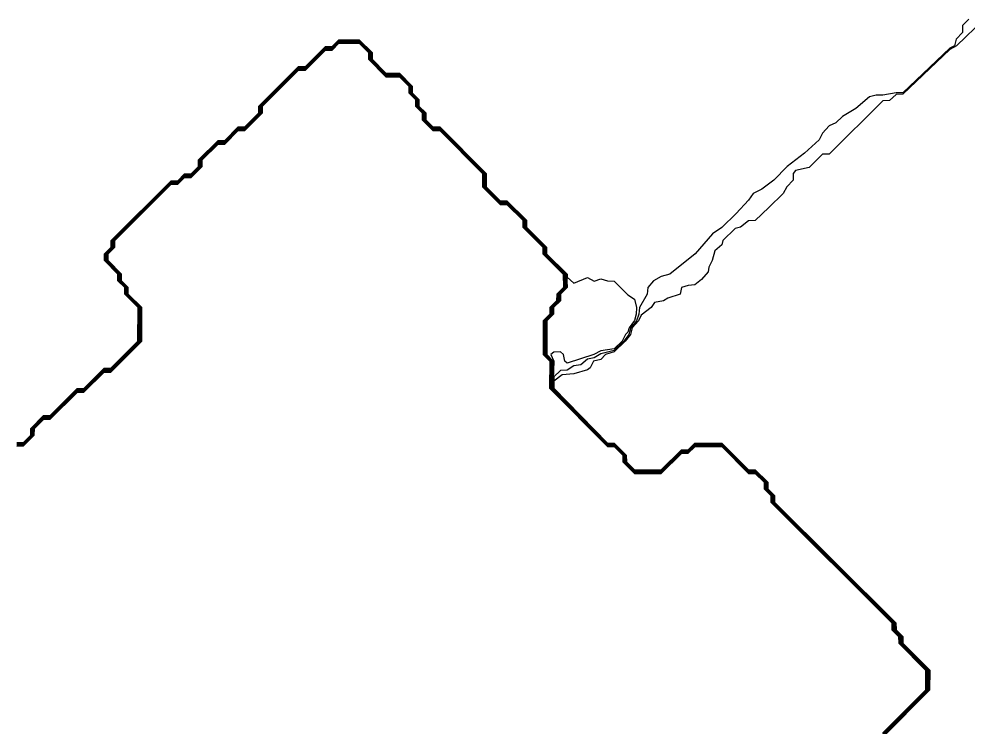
# Model space of a CAD drawing. Header units: metres. Extents: x 1651473 to 1651602, y 8211833 to 8211967.
# Drawn here: x 1651550.02 to 1651560.43, y 8211868.51 to 8211876.27 of the extents above; entities that cross this region are included whole.
import ezdxf

# ---------------------------------------------------------------- set-up
doc = ezdxf.new("R2010")
doc.units = ezdxf.units.M
doc.header["$MEASUREMENT"] = 0
doc.layers.add('Contour_Line_Minor', color=7, linetype='Continuous')

msp = doc.modelspace()

# ---------------------------------------------------------------- linework, layer by layer
at = {"layer": 'Contour_Line_Minor', "color": 36, "true_color": 0x804000}
for points in [[(1651560.435, 8211876.27, 150.5), (1651560.367, 8211876.197, 150.5), (1651560.364, 8211876.123, 150.5), (1651560.295, 8211876.049, 150.5), (1651560.278, 8211875.976, 150.5), (1651560.228, 8211875.949, 150.5), (1651559.713, 8211875.46, 150.5), (1651559.639, 8211875.459, 150.5), (1651559.492, 8211875.434, 150.5), (1651559.419, 8211875.435, 150.5), (1651559.345, 8211875.418, 150.5), (1651559.198, 8211875.288, 150.5), (1651559.051, 8211875.2, 150.5), (1651558.977, 8211875.132, 150.5), (1651558.903, 8211875.098, 150.5), (1651558.83, 8211875.018, 150.5), (1651558.795, 8211874.945, 150.5), (1651558.634, 8211874.798, 150.5), (1651558.442, 8211874.651, 150.5), (1651558.299, 8211874.504, 150.5), (1651558.167, 8211874.404, 150.5), (1651558.072, 8211874.356, 150.5), (1651558.02, 8211874.284, 150.5), (1651557.884, 8211874.136, 150.5), (1651557.726, 8211873.982, 150.5), (1651557.626, 8211873.915, 150.5), (1651557.435, 8211873.694, 150.5), (1651557.156, 8211873.473, 150.5), (1651557.063, 8211873.445, 150.5), (1651556.977, 8211873.4, 150.5), (1651556.916, 8211873.326, 150.5), (1651556.907, 8211873.252, 150.5), (1651556.825, 8211873.105, 150.5), (1651556.818, 8211873.032, 150.5), (1651556.79, 8211872.958, 150.5), (1651556.729, 8211872.884, 150.5), (1651556.706, 8211872.811, 150.5), (1651556.652, 8211872.737, 150.5), (1651556.548, 8211872.636, 150.5), (1651556.401, 8211872.599, 150.5), (1651556.327, 8211872.554, 150.5), (1651556.253, 8211872.539, 150.5), (1651556.18, 8211872.479, 150.5), (1651556.106, 8211872.465, 150.5), (1651556.033, 8211872.417, 150.5), (1651555.959, 8211872.414, 150.5), (1651555.885, 8211872.345, 150.5), (1651555.88, 8211872.222, 150.5), (1651556.474, 8211871.615, 150.5), (1651556.548, 8211871.614, 150.5), (1651556.677, 8211871.486, 150.5), (1651556.677, 8211871.412, 150.5), (1651556.769, 8211871.32, 150.5), (1651557.063, 8211871.321, 150.5), (1651557.284, 8211871.541, 150.5), (1651557.358, 8211871.541, 150.5), (1651557.431, 8211871.614, 150.5), (1651557.726, 8211871.615, 150.5), (1651558.02, 8211871.323, 150.5), (1651558.094, 8211871.323, 150.5), (1651558.226, 8211871.191, 150.5), (1651558.226, 8211871.118, 150.5), (1651558.3, 8211871.044, 150.5), (1651558.3, 8211870.97, 150.5), (1651559.632, 8211869.646, 150.5), (1651559.632, 8211869.572, 150.5), (1651559.706, 8211869.498, 150.5), (1651559.708, 8211869.425, 150.5), (1651560.002, 8211869.13, 150.5), (1651560.001, 8211868.909, 150.5), (1651559.492, 8211868.4, 150.5)], [(1651560.605, 8211876.27, 150), (1651560.3, 8211875.976, 150), (1651560.228, 8211875.937, 150), (1651559.713, 8211875.444, 150), (1651559.639, 8211875.442, 150), (1651559.566, 8211875.377, 150), (1651559.492, 8211875.371, 150), (1651558.903, 8211874.789, 150), (1651558.83, 8211874.787, 150), (1651558.683, 8211874.641, 150), (1651558.535, 8211874.607, 150), (1651558.51, 8211874.577, 150), (1651558.509, 8211874.504, 150), (1651558.441, 8211874.43, 150), (1651558.398, 8211874.356, 150), (1651558.241, 8211874.201, 150), (1651558.094, 8211874.061, 150), (1651558.02, 8211874.058, 150), (1651557.932, 8211873.988, 150), (1651557.873, 8211873.973, 150), (1651557.737, 8211873.841, 150), (1651557.726, 8211873.795, 150), (1651557.652, 8211873.727, 150), (1651557.622, 8211873.62, 150), (1651557.586, 8211873.547, 150), (1651557.578, 8211873.498, 150), (1651557.505, 8211873.414, 150), (1651557.431, 8211873.355, 150), (1651557.358, 8211873.349, 150), (1651557.286, 8211873.326, 150), (1651557.269, 8211873.252, 150), (1651557.137, 8211873.207, 150), (1651557.089, 8211873.179, 150), (1651556.99, 8211873.16, 150), (1651556.954, 8211873.105, 150), (1651556.842, 8211873.022, 150), (1651556.812, 8211872.958, 150), (1651556.746, 8211872.884, 150), (1651556.727, 8211872.811, 150), (1651556.668, 8211872.737, 150), (1651556.548, 8211872.621, 150), (1651556.453, 8211872.59, 150), (1651556.401, 8211872.534, 150), (1651556.319, 8211872.516, 150), (1651556.282, 8211872.443, 150), (1651556.253, 8211872.423, 150), (1651556.106, 8211872.38, 150), (1651555.976, 8211872.369, 150), (1651555.885, 8211872.297, 150), (1651555.885, 8211872.222, 150), (1651556.474, 8211871.618, 150), (1651556.548, 8211871.618, 150), (1651556.68, 8211871.486, 150), (1651556.681, 8211871.412, 150), (1651556.769, 8211871.324, 150), (1651557.063, 8211871.324, 150), (1651557.284, 8211871.544, 150), (1651557.358, 8211871.545, 150), (1651557.431, 8211871.618, 150), (1651557.726, 8211871.619, 150), (1651558.02, 8211871.326, 150), (1651558.094, 8211871.326, 150), (1651558.23, 8211871.191, 150), (1651558.23, 8211871.118, 150), (1651558.304, 8211871.044, 150), (1651558.304, 8211870.97, 150), (1651559.636, 8211869.646, 150), (1651559.637, 8211869.572, 150), (1651559.711, 8211869.498, 150), (1651559.712, 8211869.425, 150), (1651560.006, 8211869.13, 150), (1651560.005, 8211868.909, 150), (1651559.492, 8211868.395, 150)], [(1651549.997, 8211871.627, 151), (1651550.07, 8211871.627, 151), (1651550.15, 8211871.707, 151), (1651550.151, 8211871.78, 151), (1651550.291, 8211871.921, 151), (1651550.365, 8211871.922, 151), (1651550.659, 8211872.217, 151), (1651550.733, 8211872.218, 151), (1651550.954, 8211872.439, 151), (1651551.027, 8211872.439, 151), (1651551.325, 8211872.737, 151), (1651551.327, 8211873.105, 151), (1651551.181, 8211873.252, 151), (1651551.181, 8211873.326, 151), (1651551.107, 8211873.4, 151), (1651551.107, 8211873.473, 151), (1651550.96, 8211873.62, 151), (1651550.96, 8211873.694, 151), (1651551.034, 8211873.768, 151), (1651551.034, 8211873.841, 151), (1651551.69, 8211874.497, 151), (1651551.763, 8211874.497, 151), (1651551.837, 8211874.571, 151), (1651551.911, 8211874.571, 151), (1651551.991, 8211874.651, 151), (1651551.991, 8211874.725, 151), (1651552.205, 8211874.939, 151), (1651552.279, 8211874.939, 151), (1651552.426, 8211875.086, 151), (1651552.499, 8211875.086, 151), (1651552.653, 8211875.24, 151), (1651552.653, 8211875.313, 151), (1651553.088, 8211875.749, 151), (1651553.162, 8211875.749, 151), (1651553.383, 8211875.97, 151), (1651553.456, 8211875.969, 151), (1651553.53, 8211876.043, 151), (1651553.751, 8211876.043, 151), (1651553.892, 8211875.902, 151), (1651553.892, 8211875.829, 151), (1651554.045, 8211875.675, 151), (1651554.192, 8211875.675, 151), (1651554.333, 8211875.534, 151), (1651554.333, 8211875.461, 151), (1651554.407, 8211875.387, 151), (1651554.407, 8211875.313, 151), (1651554.481, 8211875.24, 151), (1651554.481, 8211875.166, 151), (1651554.56, 8211875.087, 151), (1651554.634, 8211875.086, 151), (1651555.142, 8211874.577, 151), (1651555.142, 8211874.43, 151), (1651555.297, 8211874.276, 151), (1651555.37, 8211874.276, 151), (1651555.584, 8211874.062, 151), (1651555.584, 8211873.988, 151), (1651555.804, 8211873.768, 151), (1651555.805, 8211873.694, 151), (1651556.03, 8211873.473, 151), (1651556.033, 8211873.437, 151), (1651556.106, 8211873.373, 151), (1651556.253, 8211873.436, 151), (1651556.327, 8211873.395, 151), (1651556.401, 8211873.421, 151), (1651556.474, 8211873.399, 151), (1651556.548, 8211873.394, 151), (1651556.695, 8211873.246, 151), (1651556.769, 8211873.198, 151), (1651556.791, 8211873.105, 151), (1651556.788, 8211873.032, 151), (1651556.769, 8211872.963, 151), (1651556.712, 8211872.884, 151), (1651556.695, 8211872.835, 151), (1651556.671, 8211872.811, 151), (1651556.636, 8211872.737, 151), (1651556.548, 8211872.651, 151), (1651556.401, 8211872.631, 151), (1651556.323, 8211872.59, 151), (1651556.033, 8211872.494, 151), (1651556.006, 8211872.516, 151), (1651555.992, 8211872.59, 151), (1651555.959, 8211872.618, 151), (1651555.885, 8211872.617, 151), (1651555.852, 8211872.59, 151), (1651555.885, 8211872.516, 151), (1651555.876, 8211872.222, 151), (1651556.474, 8211871.611, 151), (1651556.548, 8211871.61, 151), (1651556.673, 8211871.486, 151), (1651556.673, 8211871.412, 151), (1651556.769, 8211871.316, 151), (1651557.063, 8211871.317, 151), (1651557.284, 8211871.537, 151), (1651557.358, 8211871.537, 151), (1651557.431, 8211871.61, 151), (1651557.726, 8211871.611, 151), (1651558.02, 8211871.319, 151), (1651558.094, 8211871.319, 151), (1651558.222, 8211871.191, 151), (1651558.222, 8211871.118, 151), (1651558.296, 8211871.044, 151), (1651558.296, 8211870.97, 151), (1651559.627, 8211869.646, 151), (1651559.628, 8211869.572, 151), (1651559.702, 8211869.498, 151), (1651559.703, 8211869.425, 151), (1651559.997, 8211869.13, 151), (1651559.996, 8211868.909, 151), (1651559.492, 8211868.405, 151)], [(1651549.997, 8211871.621, 151.5), (1651550.07, 8211871.622, 151.5), (1651550.155, 8211871.707, 151.5), (1651550.156, 8211871.78, 151.5), (1651550.291, 8211871.916, 151.5), (1651550.365, 8211871.917, 151.5), (1651550.659, 8211872.212, 151.5), (1651550.733, 8211872.213, 151.5), (1651550.954, 8211872.434, 151.5), (1651551.027, 8211872.434, 151.5), (1651551.33, 8211872.737, 151.5), (1651551.332, 8211873.105, 151.5), (1651551.186, 8211873.252, 151.5), (1651551.186, 8211873.326, 151.5), (1651551.112, 8211873.4, 151.5), (1651551.112, 8211873.473, 151.5), (1651550.965, 8211873.62, 151.5), (1651550.965, 8211873.694, 151.5), (1651551.039, 8211873.768, 151.5), (1651551.039, 8211873.841, 151.5), (1651551.69, 8211874.492, 151.5), (1651551.763, 8211874.492, 151.5), (1651551.837, 8211874.566, 151.5), (1651551.911, 8211874.566, 151.5), (1651551.996, 8211874.651, 151.5), (1651551.996, 8211874.725, 151.5), (1651552.205, 8211874.934, 151.5), (1651552.279, 8211874.934, 151.5), (1651552.426, 8211875.081, 151.5), (1651552.499, 8211875.081, 151.5), (1651552.658, 8211875.24, 151.5), (1651552.658, 8211875.313, 151.5), (1651553.088, 8211875.744, 151.5), (1651553.162, 8211875.744, 151.5), (1651553.383, 8211875.965, 151.5), (1651553.456, 8211875.965, 151.5), (1651553.53, 8211876.038, 151.5), (1651553.751, 8211876.038, 151.5), (1651553.887, 8211875.902, 151.5), (1651553.887, 8211875.829, 151.5), (1651554.045, 8211875.67, 151.5), (1651554.192, 8211875.67, 151.5), (1651554.328, 8211875.534, 151.5), (1651554.328, 8211875.461, 151.5), (1651554.402, 8211875.387, 151.5), (1651554.402, 8211875.313, 151.5), (1651554.476, 8211875.24, 151.5), (1651554.476, 8211875.166, 151.5), (1651554.56, 8211875.082, 151.5), (1651554.634, 8211875.081, 151.5), (1651555.138, 8211874.577, 151.5), (1651555.138, 8211874.43, 151.5), (1651555.297, 8211874.271, 151.5), (1651555.37, 8211874.271, 151.5), (1651555.579, 8211874.062, 151.5), (1651555.579, 8211873.988, 151.5), (1651555.799, 8211873.768, 151.5), (1651555.8, 8211873.694, 151.5), (1651556.025, 8211873.473, 151.5), (1651556.03, 8211873.326, 151.5), (1651555.958, 8211873.252, 151.5), (1651555.957, 8211873.179, 151.5), (1651555.883, 8211873.105, 151.5), (1651555.883, 8211873.032, 151.5), (1651555.808, 8211872.958, 151.5), (1651555.808, 8211872.59, 151.5), (1651555.879, 8211872.516, 151.5), (1651555.871, 8211872.222, 151.5), (1651556.474, 8211871.607, 151.5), (1651556.548, 8211871.607, 151.5), (1651556.669, 8211871.486, 151.5), (1651556.669, 8211871.412, 151.5), (1651556.769, 8211871.313, 151.5), (1651557.063, 8211871.313, 151.5), (1651557.284, 8211871.533, 151.5), (1651557.358, 8211871.533, 151.5), (1651557.431, 8211871.606, 151.5), (1651557.726, 8211871.607, 151.5), (1651558.02, 8211871.315, 151.5), (1651558.094, 8211871.315, 151.5), (1651558.218, 8211871.191, 151.5), (1651558.218, 8211871.118, 151.5), (1651558.291, 8211871.044, 151.5), (1651558.292, 8211870.97, 151.5), (1651559.623, 8211869.646, 151.5), (1651559.623, 8211869.572, 151.5), (1651559.697, 8211869.498, 151.5), (1651559.698, 8211869.425, 151.5), (1651559.992, 8211869.13, 151.5), (1651559.992, 8211868.909, 151.5), (1651559.492, 8211868.41, 151.5)], [(1651549.997, 8211871.616, 152), (1651550.07, 8211871.617, 152), (1651550.16, 8211871.707, 152), (1651550.161, 8211871.78, 152), (1651550.291, 8211871.91, 152), (1651550.365, 8211871.912, 152), (1651550.659, 8211872.207, 152), (1651550.733, 8211872.208, 152), (1651550.954, 8211872.429, 152), (1651551.027, 8211872.429, 152), (1651551.335, 8211872.737, 152), (1651551.337, 8211873.105, 152), (1651551.191, 8211873.252, 152), (1651551.191, 8211873.326, 152), (1651551.117, 8211873.4, 152), (1651551.117, 8211873.473, 152), (1651550.97, 8211873.62, 152), (1651550.97, 8211873.694, 152), (1651551.044, 8211873.768, 152), (1651551.044, 8211873.841, 152), (1651551.69, 8211874.487, 152), (1651551.763, 8211874.487, 152), (1651551.837, 8211874.561, 152), (1651551.911, 8211874.561, 152), (1651552.001, 8211874.651, 152), (1651552.001, 8211874.725, 152), (1651552.205, 8211874.929, 152), (1651552.279, 8211874.929, 152), (1651552.426, 8211875.076, 152), (1651552.499, 8211875.076, 152), (1651552.663, 8211875.24, 152), (1651552.663, 8211875.313, 152), (1651553.088, 8211875.739, 152), (1651553.162, 8211875.739, 152), (1651553.383, 8211875.96, 152), (1651553.456, 8211875.96, 152), (1651553.53, 8211876.033, 152), (1651553.751, 8211876.033, 152), (1651553.882, 8211875.902, 152), (1651553.882, 8211875.829, 152), (1651554.045, 8211875.665, 152), (1651554.192, 8211875.665, 152), (1651554.323, 8211875.534, 152), (1651554.324, 8211875.461, 152), (1651554.397, 8211875.387, 152), (1651554.397, 8211875.313, 152), (1651554.471, 8211875.24, 152), (1651554.471, 8211875.166, 152), (1651554.56, 8211875.077, 152), (1651554.634, 8211875.076, 152), (1651555.133, 8211874.577, 152), (1651555.133, 8211874.43, 152), (1651555.297, 8211874.266, 152), (1651555.37, 8211874.266, 152), (1651555.574, 8211874.062, 152), (1651555.574, 8211873.988, 152), (1651555.795, 8211873.768, 152), (1651555.795, 8211873.694, 152), (1651556.019, 8211873.473, 152), (1651556.025, 8211873.326, 152), (1651555.952, 8211873.252, 152), (1651555.951, 8211873.179, 152), (1651555.877, 8211873.105, 152), (1651555.877, 8211873.032, 152), (1651555.802, 8211872.958, 152), (1651555.802, 8211872.59, 152), (1651555.874, 8211872.516, 152), (1651555.866, 8211872.222, 152), (1651556.474, 8211871.603, 152), (1651556.548, 8211871.603, 152), (1651556.665, 8211871.486, 152), (1651556.665, 8211871.412, 152), (1651556.769, 8211871.309, 152), (1651557.063, 8211871.309, 152), (1651557.284, 8211871.529, 152), (1651557.358, 8211871.529, 152), (1651557.431, 8211871.603, 152), (1651557.726, 8211871.603, 152), (1651558.02, 8211871.311, 152), (1651558.094, 8211871.311, 152), (1651558.214, 8211871.191, 152), (1651558.214, 8211871.118, 152), (1651558.287, 8211871.044, 152), (1651558.288, 8211870.97, 152), (1651559.618, 8211869.646, 152), (1651559.618, 8211869.572, 152), (1651559.693, 8211869.498, 152), (1651559.694, 8211869.425, 152), (1651559.988, 8211869.13, 152), (1651559.987, 8211868.909, 152), (1651559.492, 8211868.414, 152)], [(1651549.997, 8211871.611, 152.5), (1651550.07, 8211871.612, 152.5), (1651550.165, 8211871.707, 152.5), (1651550.167, 8211871.78, 152.5), (1651550.291, 8211871.905, 152.5), (1651550.365, 8211871.907, 152.5), (1651550.659, 8211872.201, 152.5), (1651550.733, 8211872.203, 152.5), (1651550.954, 8211872.424, 152.5), (1651551.027, 8211872.424, 152.5), (1651551.341, 8211872.737, 152.5), (1651551.342, 8211873.105, 152.5), (1651551.196, 8211873.252, 152.5), (1651551.196, 8211873.326, 152.5), (1651551.122, 8211873.4, 152.5), (1651551.122, 8211873.473, 152.5), (1651550.975, 8211873.62, 152.5), (1651550.975, 8211873.694, 152.5), (1651551.049, 8211873.768, 152.5), (1651551.049, 8211873.841, 152.5), (1651551.69, 8211874.482, 152.5), (1651551.763, 8211874.482, 152.5), (1651551.837, 8211874.556, 152.5), (1651551.911, 8211874.556, 152.5), (1651552.006, 8211874.651, 152.5), (1651552.006, 8211874.725, 152.5), (1651552.205, 8211874.924, 152.5), (1651552.279, 8211874.924, 152.5), (1651552.426, 8211875.071, 152.5), (1651552.499, 8211875.071, 152.5), (1651552.668, 8211875.24, 152.5), (1651552.668, 8211875.313, 152.5), (1651553.088, 8211875.734, 152.5), (1651553.162, 8211875.734, 152.5), (1651553.383, 8211875.955, 152.5), (1651553.456, 8211875.955, 152.5), (1651553.53, 8211876.028, 152.5), (1651553.751, 8211876.028, 152.5), (1651553.877, 8211875.902, 152.5), (1651553.877, 8211875.829, 152.5), (1651554.045, 8211875.66, 152.5), (1651554.192, 8211875.66, 152.5), (1651554.318, 8211875.534, 152.5), (1651554.319, 8211875.461, 152.5), (1651554.392, 8211875.387, 152.5), (1651554.392, 8211875.313, 152.5), (1651554.466, 8211875.24, 152.5), (1651554.466, 8211875.166, 152.5), (1651554.56, 8211875.072, 152.5), (1651554.634, 8211875.072, 152.5), (1651555.128, 8211874.577, 152.5), (1651555.128, 8211874.43, 152.5), (1651555.297, 8211874.261, 152.5), (1651555.37, 8211874.261, 152.5), (1651555.569, 8211874.062, 152.5), (1651555.569, 8211873.988, 152.5), (1651555.79, 8211873.768, 152.5), (1651555.79, 8211873.694, 152.5), (1651556.014, 8211873.473, 152.5), (1651556.019, 8211873.326, 152.5), (1651555.946, 8211873.252, 152.5), (1651555.945, 8211873.179, 152.5), (1651555.871, 8211873.105, 152.5), (1651555.871, 8211873.032, 152.5), (1651555.796, 8211872.958, 152.5), (1651555.796, 8211872.59, 152.5), (1651555.868, 8211872.516, 152.5), (1651555.861, 8211872.222, 152.5), (1651556.474, 8211871.599, 152.5), (1651556.548, 8211871.599, 152.5), (1651556.661, 8211871.486, 152.5), (1651556.661, 8211871.412, 152.5), (1651556.769, 8211871.305, 152.5), (1651557.063, 8211871.305, 152.5), (1651557.284, 8211871.525, 152.5), (1651557.358, 8211871.526, 152.5), (1651557.431, 8211871.599, 152.5), (1651557.726, 8211871.6, 152.5), (1651558.02, 8211871.307, 152.5), (1651558.094, 8211871.307, 152.5), (1651558.21, 8211871.191, 152.5), (1651558.21, 8211871.118, 152.5), (1651558.283, 8211871.044, 152.5), (1651558.284, 8211870.97, 152.5), (1651559.614, 8211869.646, 152.5), (1651559.614, 8211869.572, 152.5), (1651559.688, 8211869.498, 152.5), (1651559.689, 8211869.425, 152.5), (1651559.983, 8211869.13, 152.5), (1651559.982, 8211868.909, 152.5), (1651559.492, 8211868.419, 152.5)], [(1651549.997, 8211871.606, 153), (1651550.07, 8211871.607, 153), (1651550.17, 8211871.707, 153), (1651550.172, 8211871.78, 153), (1651550.291, 8211871.9, 153), (1651550.365, 8211871.902, 153), (1651550.659, 8211872.196, 153), (1651550.733, 8211872.198, 153), (1651550.954, 8211872.418, 153), (1651551.027, 8211872.419, 153), (1651551.346, 8211872.737, 153), (1651551.347, 8211873.105, 153), (1651551.201, 8211873.252, 153), (1651551.201, 8211873.326, 153), (1651551.127, 8211873.4, 153), (1651551.127, 8211873.473, 153), (1651550.98, 8211873.62, 153), (1651550.98, 8211873.694, 153), (1651551.053, 8211873.768, 153), (1651551.054, 8211873.841, 153), (1651551.69, 8211874.477, 153), (1651551.763, 8211874.477, 153), (1651551.837, 8211874.551, 153), (1651551.911, 8211874.551, 153), (1651552.01, 8211874.651, 153), (1651552.011, 8211874.725, 153), (1651552.205, 8211874.919, 153), (1651552.279, 8211874.919, 153), (1651552.426, 8211875.066, 153), (1651552.499, 8211875.066, 153), (1651552.673, 8211875.24, 153), (1651552.673, 8211875.313, 153), (1651553.088, 8211875.729, 153), (1651553.162, 8211875.729, 153), (1651553.383, 8211875.95, 153), (1651553.456, 8211875.95, 153), (1651553.53, 8211876.023, 153), (1651553.751, 8211876.023, 153), (1651553.872, 8211875.902, 153), (1651553.872, 8211875.829, 153), (1651554.045, 8211875.655, 153), (1651554.192, 8211875.655, 153), (1651554.314, 8211875.534, 153), (1651554.314, 8211875.461, 153), (1651554.387, 8211875.387, 153), (1651554.387, 8211875.313, 153), (1651554.461, 8211875.24, 153), (1651554.461, 8211875.166, 153), (1651554.56, 8211875.067, 153), (1651554.634, 8211875.067, 153), (1651555.123, 8211874.577, 153), (1651555.123, 8211874.43, 153), (1651555.297, 8211874.256, 153), (1651555.37, 8211874.256, 153), (1651555.564, 8211874.062, 153), (1651555.564, 8211873.988, 153), (1651555.785, 8211873.768, 153), (1651555.785, 8211873.694, 153), (1651556.009, 8211873.473, 153), (1651556.013, 8211873.326, 153), (1651555.94, 8211873.252, 153), (1651555.94, 8211873.179, 153), (1651555.865, 8211873.105, 153), (1651555.865, 8211873.032, 153), (1651555.791, 8211872.958, 153), (1651555.791, 8211872.59, 153), (1651555.863, 8211872.516, 153), (1651555.856, 8211872.222, 153), (1651556.474, 8211871.596, 153), (1651556.548, 8211871.595, 153), (1651556.658, 8211871.486, 153), (1651556.658, 8211871.412, 153), (1651556.769, 8211871.301, 153), (1651557.063, 8211871.301, 153), (1651557.284, 8211871.522, 153), (1651557.358, 8211871.522, 153), (1651557.431, 8211871.595, 153), (1651557.726, 8211871.596, 153), (1651558.02, 8211871.303, 153), (1651558.094, 8211871.303, 153), (1651558.206, 8211871.191, 153), (1651558.206, 8211871.118, 153), (1651558.279, 8211871.044, 153), (1651558.28, 8211870.97, 153), (1651559.609, 8211869.646, 153), (1651559.609, 8211869.572, 153), (1651559.683, 8211869.498, 153), (1651559.684, 8211869.425, 153), (1651559.979, 8211869.13, 153), (1651559.978, 8211868.909, 153), (1651559.492, 8211868.424, 153)], [(1651549.997, 8211871.601, 153.5), (1651550.07, 8211871.603, 153.5), (1651550.174, 8211871.707, 153.5), (1651550.177, 8211871.78, 153.5), (1651550.291, 8211871.894, 153.5), (1651550.365, 8211871.897, 153.5), (1651550.659, 8211872.191, 153.5), (1651550.733, 8211872.193, 153.5), (1651550.954, 8211872.413, 153.5), (1651551.027, 8211872.413, 153.5), (1651551.351, 8211872.737, 153.5), (1651551.352, 8211873.105, 153.5), (1651551.206, 8211873.252, 153.5), (1651551.205, 8211873.326, 153.5), (1651551.132, 8211873.4, 153.5), (1651551.132, 8211873.473, 153.5), (1651550.985, 8211873.62, 153.5), (1651550.985, 8211873.694, 153.5), (1651551.058, 8211873.768, 153.5), (1651551.058, 8211873.841, 153.5), (1651551.69, 8211874.472, 153.5), (1651551.763, 8211874.472, 153.5), (1651551.837, 8211874.546, 153.5), (1651551.911, 8211874.546, 153.5), (1651552.015, 8211874.651, 153.5), (1651552.016, 8211874.725, 153.5), (1651552.205, 8211874.914, 153.5), (1651552.279, 8211874.914, 153.5), (1651552.426, 8211875.061, 153.5), (1651552.499, 8211875.062, 153.5), (1651552.678, 8211875.24, 153.5), (1651552.678, 8211875.313, 153.5), (1651553.088, 8211875.724, 153.5), (1651553.162, 8211875.724, 153.5), (1651553.383, 8211875.945, 153.5), (1651553.456, 8211875.945, 153.5), (1651553.53, 8211876.018, 153.5), (1651553.751, 8211876.018, 153.5), (1651553.867, 8211875.902, 153.5), (1651553.867, 8211875.829, 153.5), (1651554.045, 8211875.65, 153.5), (1651554.192, 8211875.65, 153.5), (1651554.309, 8211875.534, 153.5), (1651554.309, 8211875.461, 153.5), (1651554.382, 8211875.387, 153.5), (1651554.382, 8211875.313, 153.5), (1651554.456, 8211875.24, 153.5), (1651554.456, 8211875.166, 153.5), (1651554.56, 8211875.062, 153.5), (1651554.634, 8211875.062, 153.5), (1651555.118, 8211874.577, 153.5), (1651555.118, 8211874.43, 153.5), (1651555.297, 8211874.252, 153.5), (1651555.37, 8211874.251, 153.5), (1651555.559, 8211874.062, 153.5), (1651555.559, 8211873.988, 153.5), (1651555.78, 8211873.768, 153.5), (1651555.78, 8211873.694, 153.5), (1651556.004, 8211873.473, 153.5), (1651556.008, 8211873.326, 153.5), (1651555.935, 8211873.252, 153.5), (1651555.934, 8211873.179, 153.5), (1651555.86, 8211873.105, 153.5), (1651555.859, 8211873.032, 153.5), (1651555.785, 8211872.958, 153.5), (1651555.785, 8211872.59, 153.5), (1651555.857, 8211872.516, 153.5), (1651555.852, 8211872.222, 153.5), (1651556.474, 8211871.592, 153.5), (1651556.548, 8211871.591, 153.5), (1651556.654, 8211871.486, 153.5), (1651556.654, 8211871.412, 153.5), (1651556.769, 8211871.297, 153.5), (1651557.063, 8211871.297, 153.5), (1651557.284, 8211871.518, 153.5), (1651557.358, 8211871.518, 153.5), (1651557.431, 8211871.591, 153.5), (1651557.726, 8211871.592, 153.5), (1651558.02, 8211871.299, 153.5), (1651558.094, 8211871.299, 153.5), (1651558.202, 8211871.191, 153.5), (1651558.202, 8211871.118, 153.5), (1651558.275, 8211871.044, 153.5), (1651558.276, 8211870.97, 153.5), (1651559.605, 8211869.646, 153.5), (1651559.605, 8211869.572, 153.5), (1651559.679, 8211869.498, 153.5), (1651559.68, 8211869.425, 153.5), (1651559.974, 8211869.13, 153.5), (1651559.973, 8211868.909, 153.5), (1651559.492, 8211868.428, 153.5)], [(1651549.997, 8211871.596, 154), (1651550.07, 8211871.598, 154), (1651550.179, 8211871.707, 154), (1651550.183, 8211871.78, 154), (1651550.291, 8211871.889, 154), (1651550.365, 8211871.893, 154), (1651550.659, 8211872.186, 154), (1651550.733, 8211872.188, 154), (1651550.954, 8211872.408, 154), (1651551.027, 8211872.408, 154), (1651551.356, 8211872.737, 154), (1651551.357, 8211873.105, 154), (1651551.21, 8211873.252, 154), (1651551.21, 8211873.326, 154), (1651551.137, 8211873.4, 154), (1651551.137, 8211873.473, 154), (1651550.99, 8211873.62, 154), (1651550.99, 8211873.694, 154), (1651551.063, 8211873.768, 154), (1651551.063, 8211873.841, 154), (1651551.69, 8211874.467, 154), (1651551.763, 8211874.468, 154), (1651551.837, 8211874.541, 154), (1651551.911, 8211874.541, 154), (1651552.02, 8211874.651, 154), (1651552.02, 8211874.725, 154), (1651552.205, 8211874.909, 154), (1651552.279, 8211874.909, 154), (1651552.426, 8211875.057, 154), (1651552.499, 8211875.057, 154), (1651552.682, 8211875.24, 154), (1651552.682, 8211875.313, 154), (1651553.088, 8211875.719, 154), (1651553.162, 8211875.719, 154), (1651553.383, 8211875.94, 154), (1651553.456, 8211875.94, 154), (1651553.53, 8211876.013, 154), (1651553.751, 8211876.013, 154), (1651553.862, 8211875.902, 154), (1651553.862, 8211875.829, 154), (1651554.045, 8211875.645, 154), (1651554.192, 8211875.645, 154), (1651554.304, 8211875.534, 154), (1651554.304, 8211875.461, 154), (1651554.377, 8211875.387, 154), (1651554.377, 8211875.313, 154), (1651554.451, 8211875.24, 154), (1651554.451, 8211875.166, 154), (1651554.56, 8211875.057, 154), (1651554.634, 8211875.057, 154), (1651555.113, 8211874.577, 154), (1651555.113, 8211874.43, 154), (1651555.297, 8211874.247, 154), (1651555.37, 8211874.247, 154), (1651555.554, 8211874.062, 154), (1651555.554, 8211873.988, 154), (1651555.775, 8211873.768, 154), (1651555.775, 8211873.694, 154), (1651555.998, 8211873.473, 154), (1651556.002, 8211873.326, 154), (1651555.929, 8211873.252, 154), (1651555.928, 8211873.179, 154), (1651555.854, 8211873.105, 154), (1651555.853, 8211873.032, 154), (1651555.779, 8211872.958, 154), (1651555.779, 8211872.59, 154), (1651555.852, 8211872.516, 154), (1651555.847, 8211872.222, 154), (1651556.474, 8211871.588, 154), (1651556.548, 8211871.588, 154), (1651556.65, 8211871.486, 154), (1651556.65, 8211871.412, 154), (1651556.769, 8211871.293, 154), (1651557.063, 8211871.293, 154), (1651557.284, 8211871.514, 154), (1651557.358, 8211871.514, 154), (1651557.431, 8211871.587, 154), (1651557.726, 8211871.588, 154), (1651558.02, 8211871.295, 154), (1651558.094, 8211871.295, 154), (1651558.198, 8211871.191, 154), (1651558.198, 8211871.118, 154), (1651558.271, 8211871.044, 154), (1651558.272, 8211870.97, 154), (1651559.6, 8211869.646, 154), (1651559.6, 8211869.572, 154), (1651559.674, 8211869.498, 154), (1651559.675, 8211869.425, 154), (1651559.969, 8211869.13, 154), (1651559.969, 8211868.909, 154), (1651559.492, 8211868.433, 154)], [(1651549.997, 8211871.591, 154.5), (1651550.07, 8211871.593, 154.5), (1651550.184, 8211871.707, 154.5), (1651550.188, 8211871.78, 154.5), (1651550.291, 8211871.883, 154.5), (1651550.365, 8211871.888, 154.5), (1651550.659, 8211872.181, 154.5), (1651550.733, 8211872.183, 154.5), (1651550.954, 8211872.403, 154.5), (1651551.027, 8211872.403, 154.5), (1651551.362, 8211872.737, 154.5), (1651551.362, 8211873.105, 154.5), (1651551.215, 8211873.252, 154.5), (1651551.215, 8211873.326, 154.5), (1651551.142, 8211873.4, 154.5), (1651551.142, 8211873.473, 154.5), (1651550.995, 8211873.62, 154.5), (1651550.995, 8211873.694, 154.5), (1651551.068, 8211873.768, 154.5), (1651551.068, 8211873.841, 154.5), (1651551.69, 8211874.463, 154.5), (1651551.763, 8211874.463, 154.5), (1651551.837, 8211874.536, 154.5), (1651551.911, 8211874.536, 154.5), (1651552.025, 8211874.651, 154.5), (1651552.025, 8211874.725, 154.5), (1651552.205, 8211874.904, 154.5), (1651552.279, 8211874.904, 154.5), (1651552.426, 8211875.052, 154.5), (1651552.499, 8211875.052, 154.5), (1651552.687, 8211875.24, 154.5), (1651552.687, 8211875.313, 154.5), (1651553.088, 8211875.714, 154.5), (1651553.162, 8211875.714, 154.5), (1651553.383, 8211875.935, 154.5), (1651553.456, 8211875.935, 154.5), (1651553.53, 8211876.008, 154.5), (1651553.751, 8211876.009, 154.5), (1651553.857, 8211875.902, 154.5), (1651553.857, 8211875.829, 154.5), (1651554.045, 8211875.64, 154.5), (1651554.192, 8211875.64, 154.5), (1651554.299, 8211875.534, 154.5), (1651554.299, 8211875.461, 154.5), (1651554.372, 8211875.387, 154.5), (1651554.372, 8211875.313, 154.5), (1651554.446, 8211875.24, 154.5), (1651554.446, 8211875.166, 154.5), (1651554.56, 8211875.052, 154.5), (1651554.634, 8211875.052, 154.5), (1651555.108, 8211874.577, 154.5), (1651555.108, 8211874.43, 154.5), (1651555.297, 8211874.242, 154.5), (1651555.37, 8211874.242, 154.5), (1651555.55, 8211874.062, 154.5), (1651555.55, 8211873.988, 154.5), (1651555.77, 8211873.768, 154.5), (1651555.77, 8211873.694, 154.5), (1651555.993, 8211873.473, 154.5), (1651555.996, 8211873.326, 154.5), (1651555.923, 8211873.252, 154.5), (1651555.922, 8211873.179, 154.5), (1651555.848, 8211873.105, 154.5), (1651555.847, 8211873.032, 154.5), (1651555.773, 8211872.958, 154.5), (1651555.774, 8211872.59, 154.5), (1651555.846, 8211872.516, 154.5), (1651555.842, 8211872.222, 154.5), (1651556.474, 8211871.584, 154.5), (1651556.548, 8211871.584, 154.5), (1651556.646, 8211871.486, 154.5), (1651556.646, 8211871.412, 154.5), (1651556.769, 8211871.29, 154.5), (1651557.063, 8211871.289, 154.5), (1651557.284, 8211871.51, 154.5), (1651557.358, 8211871.51, 154.5), (1651557.431, 8211871.583, 154.5), (1651557.726, 8211871.584, 154.5), (1651558.02, 8211871.291, 154.5), (1651558.094, 8211871.291, 154.5), (1651558.194, 8211871.191, 154.5), (1651558.194, 8211871.118, 154.5), (1651558.267, 8211871.044, 154.5), (1651558.268, 8211870.97, 154.5), (1651559.596, 8211869.646, 154.5), (1651559.596, 8211869.572, 154.5), (1651559.67, 8211869.498, 154.5), (1651559.67, 8211869.425, 154.5), (1651559.965, 8211869.13, 154.5), (1651559.964, 8211868.909, 154.5), (1651559.492, 8211868.438, 154.5)], [(1651549.997, 8211871.586, 155), (1651550.07, 8211871.588, 155), (1651550.189, 8211871.707, 155), (1651550.193, 8211871.78, 155), (1651550.291, 8211871.878, 155), (1651550.365, 8211871.883, 155), (1651550.659, 8211872.175, 155), (1651550.733, 8211872.177, 155), (1651550.954, 8211872.398, 155), (1651551.027, 8211872.398, 155), (1651551.367, 8211872.737, 155), (1651551.367, 8211873.105, 155), (1651551.22, 8211873.252, 155), (1651551.22, 8211873.326, 155), (1651551.147, 8211873.4, 155), (1651551.147, 8211873.473, 155), (1651550.999, 8211873.62, 155), (1651550.999, 8211873.694, 155), (1651551.073, 8211873.768, 155), (1651551.073, 8211873.841, 155), (1651551.69, 8211874.458, 155), (1651551.763, 8211874.458, 155), (1651551.837, 8211874.531, 155), (1651551.911, 8211874.531, 155), (1651552.03, 8211874.651, 155), (1651552.03, 8211874.725, 155), (1651552.205, 8211874.899, 155), (1651552.279, 8211874.899, 155), (1651552.426, 8211875.047, 155), (1651552.499, 8211875.047, 155), (1651552.692, 8211875.24, 155), (1651552.692, 8211875.313, 155), (1651553.088, 8211875.709, 155), (1651553.162, 8211875.709, 155), (1651553.383, 8211875.93, 155), (1651553.456, 8211875.93, 155), (1651553.53, 8211876.004, 155), (1651553.751, 8211876.004, 155), (1651553.852, 8211875.902, 155), (1651553.852, 8211875.829, 155), (1651554.045, 8211875.636, 155), (1651554.192, 8211875.635, 155), (1651554.294, 8211875.534, 155), (1651554.294, 8211875.461, 155), (1651554.368, 8211875.387, 155), (1651554.368, 8211875.313, 155), (1651554.441, 8211875.24, 155), (1651554.441, 8211875.166, 155), (1651554.56, 8211875.047, 155), (1651554.634, 8211875.047, 155), (1651555.103, 8211874.577, 155), (1651555.103, 8211874.43, 155), (1651555.297, 8211874.237, 155), (1651555.37, 8211874.237, 155), (1651555.545, 8211874.062, 155), (1651555.545, 8211873.988, 155), (1651555.765, 8211873.768, 155), (1651555.765, 8211873.694, 155), (1651555.988, 8211873.473, 155), (1651555.991, 8211873.326, 155), (1651555.917, 8211873.252, 155), (1651555.916, 8211873.179, 155), (1651555.842, 8211873.105, 155), (1651555.841, 8211873.032, 155), (1651555.768, 8211872.958, 155), (1651555.768, 8211872.59, 155), (1651555.84, 8211872.516, 155), (1651555.837, 8211872.222, 155), (1651556.474, 8211871.58, 155), (1651556.548, 8211871.58, 155), (1651556.642, 8211871.486, 155), (1651556.642, 8211871.412, 155), (1651556.769, 8211871.286, 155), (1651557.063, 8211871.286, 155), (1651557.284, 8211871.506, 155), (1651557.358, 8211871.507, 155), (1651557.431, 8211871.579, 155), (1651557.726, 8211871.581, 155), (1651558.02, 8211871.287, 155), (1651558.094, 8211871.287, 155), (1651558.19, 8211871.191, 155), (1651558.19, 8211871.118, 155), (1651558.263, 8211871.044, 155), (1651558.264, 8211870.97, 155), (1651559.591, 8211869.646, 155), (1651559.591, 8211869.572, 155), (1651559.665, 8211869.498, 155), (1651559.666, 8211869.425, 155), (1651559.96, 8211869.13, 155), (1651559.96, 8211868.909, 155), (1651559.492, 8211868.442, 155)]]:
    msp.add_polyline3d(points, dxfattribs=at)

doc.saveas('drawing.dxf')
